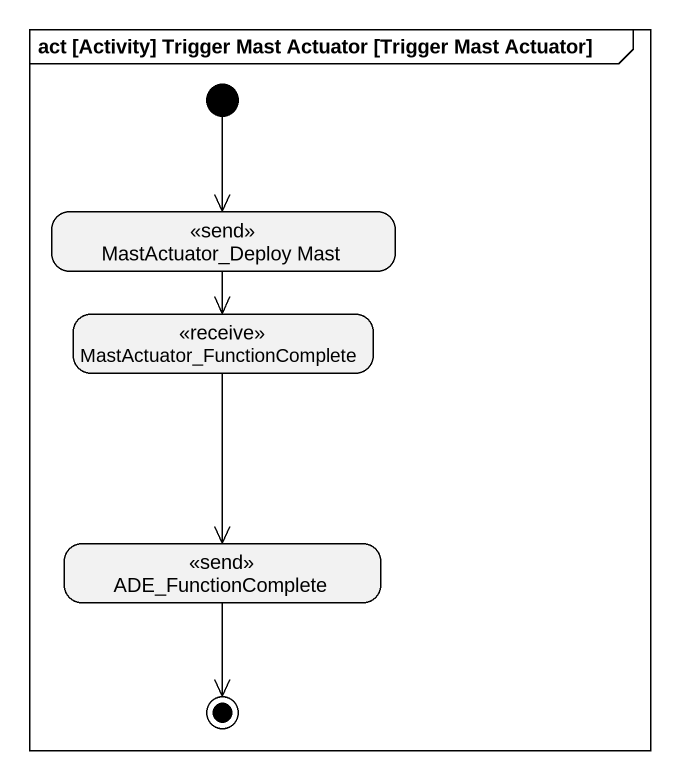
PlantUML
@startuml
mainframe act [Activity] Trigger Mast Actuator [Trigger Mast Actuator]
hide empty description
state "MastActuator_Deploy Mast" as MastActuator_Deploy_Mast <<send>>
state "MastActuator_FunctionComplete" as MastActuator <<receive>>
state ADE_FunctionComplete <<send>>
[*] --> MastActuator_Deploy_Mast
MastActuator_Deploy_Mast --> MastActuator
MastActuator --> ADE_FunctionComplete
ADE_FunctionComplete --> [*]
@enduml
